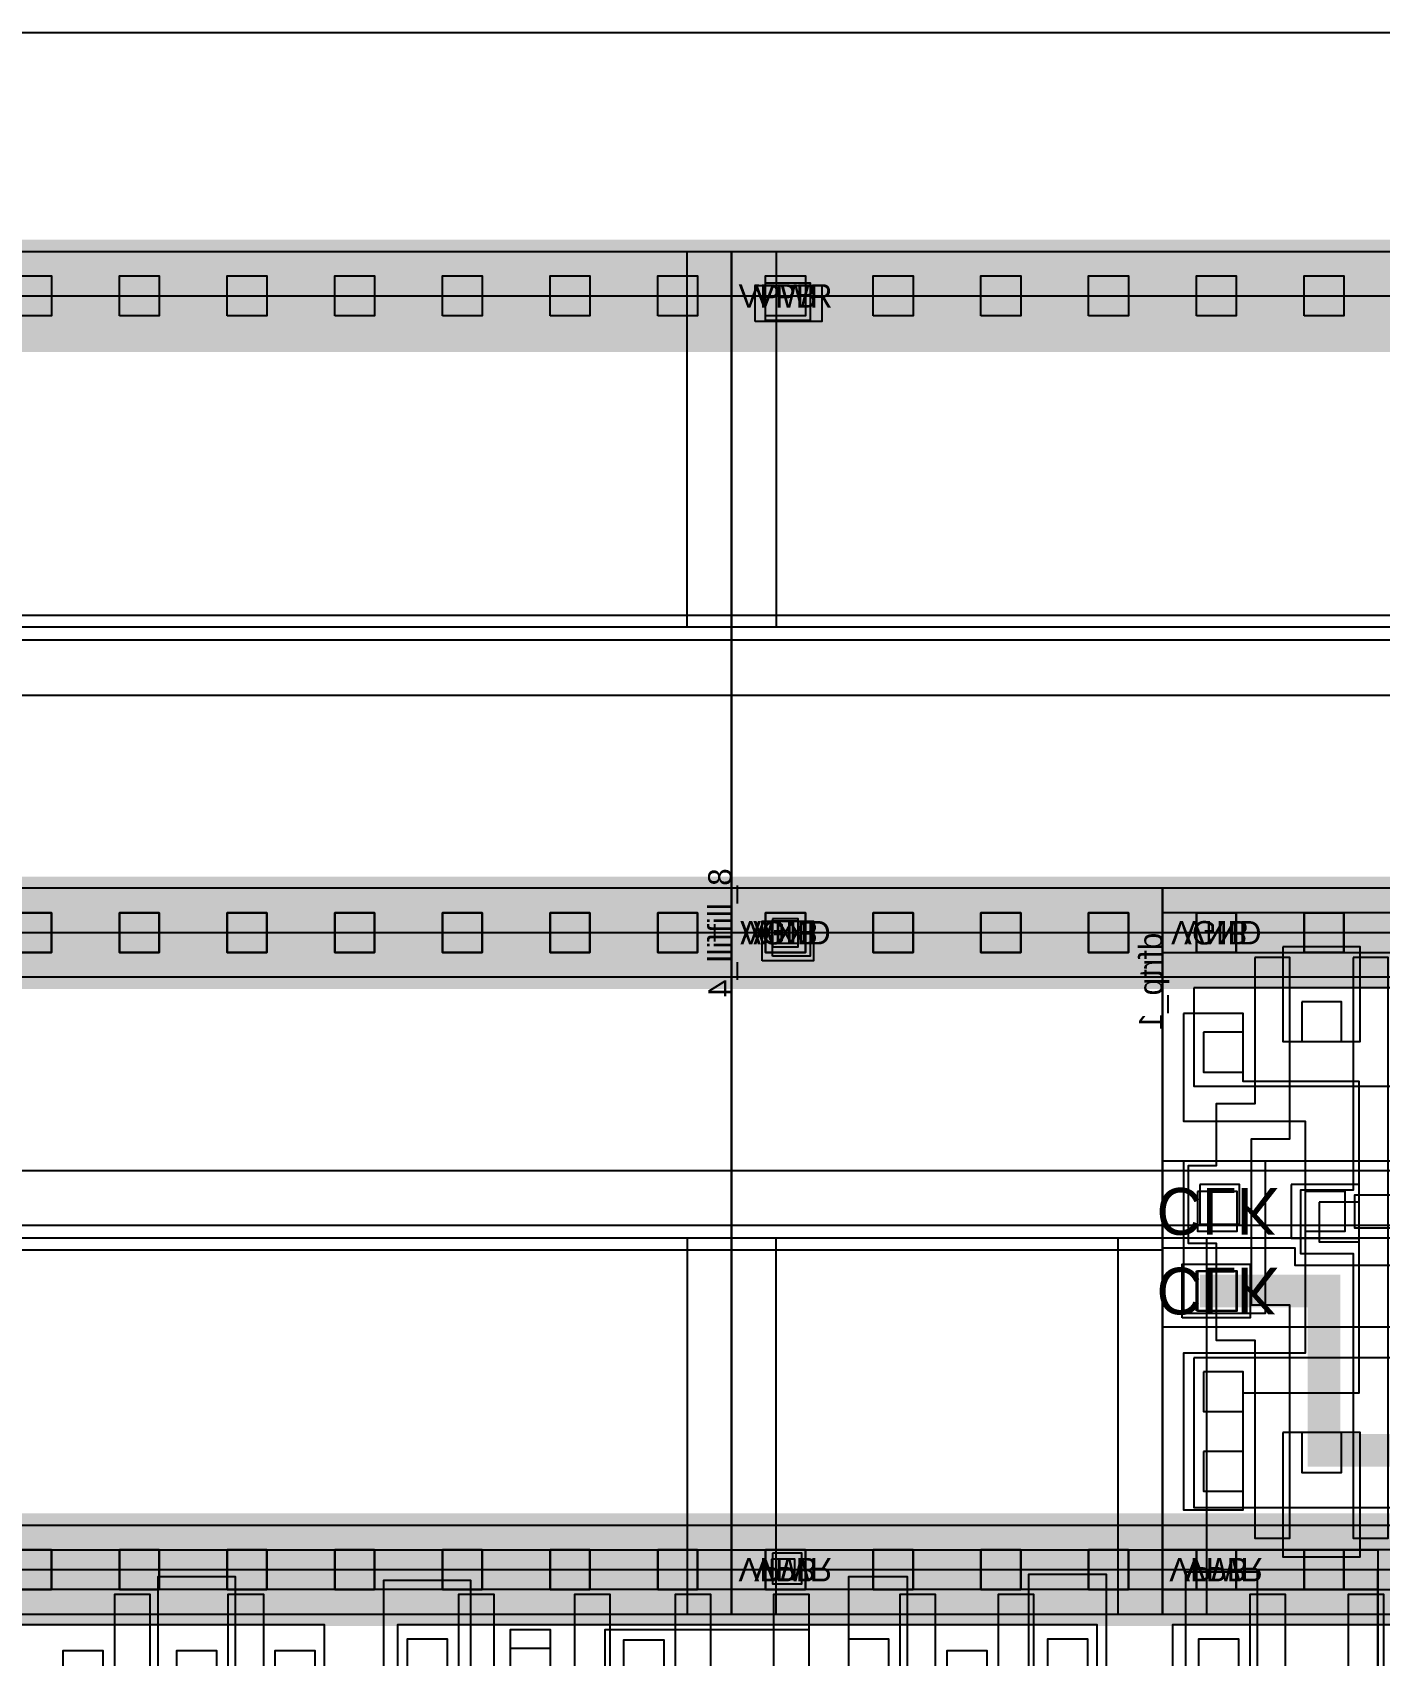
# Model space of a CAD drawing. Extents: x 0 to 50.5, y 0 to 99.5.
# Drawn here: x 5.75 to 11.51, y 92.11 to 99.05 of the extents above; entities that cross this region are included whole.
import ezdxf
from ezdxf.enums import TextEntityAlignment as Align

# ---------------------------------------------------------------- set-up
doc = ezdxf.new("R2010")
doc.units = 0
for name, color, linetype in [('L122D16', 13, 'CONTINUOUS'), ('L235D4', 32, 'CONTINUOUS'), ('L236D0', 12, 'CONTINUOUS'), ('L64D16', 14, 'CONTINUOUS'), ('L64D20', 26, 'CONTINUOUS'), ('L64D5', 19, 'CONTINUOUS'), ('L64D59', 18, 'CONTINUOUS'), ('L65D20', 22, 'CONTINUOUS'), ('L66D20', 16, 'CONTINUOUS'), ('L66D44', 21, 'CONTINUOUS'), ('L67D16', 29, 'CONTINUOUS'), ('L67D20', 8, 'CONTINUOUS'), ('L67D44', 9, 'CONTINUOUS'), ('L67D5', 17, 'CONTINUOUS'), ('L68D16', 15, 'CONTINUOUS'), ('L68D20', 6, 'CONTINUOUS'), ('L68D5', 20, 'CONTINUOUS'), ('L78D44', 24, 'CONTINUOUS'), ('L81D4', 28, 'CONTINUOUS'), ('L83D44', 30, 'CONTINUOUS'), ('L93D44', 25, 'CONTINUOUS'), ('L94D20', 27, 'CONTINUOUS'), ('L95D20', 23, 'CONTINUOUS')]:
    doc.layers.add(name, color=color, linetype=linetype)

# ---------------------------------------------------------------- blocks, each defined once
blk = doc.blocks.new('VIA_L1M1_PR_MR')
at = {"layer": 'L67D20'}
blk.add_lwpolyline([(-0.085, -0.085), (-0.085, 0.085), (0.085, 0.085), (0.085, -0.085)], close=True, dxfattribs=at)
at = {"layer": 'L67D44'}
blk.add_lwpolyline([(-0.085, -0.085), (-0.085, 0.085), (0.085, 0.085), (0.085, -0.085)], close=True, dxfattribs=at)
at = {"layer": 'L68D20'}
blk.add_lwpolyline([(-0.145, -0.115), (-0.145, 0.115), (0.145, 0.115), (0.145, -0.115)], close=True, dxfattribs=at)
blk = doc.blocks.new('sky130_fd_sc_hd__dfrtp_1')
at = {"layer": 'L122D16'}
blk.add_lwpolyline([(0.145, -0.085), (0.145, 0.085), (0.315, 0.085), (0.315, -0.085)], close=True, dxfattribs=at)
at = {"layer": 'L236D0'}
blk.add_lwpolyline([(0, 0), (0, 2.72), (9.2, 2.72), (9.2, 0)], close=True, dxfattribs=at)
at = {"layer": 'L64D16'}
blk.add_lwpolyline([(0.145, 2.635), (0.145, 2.805), (0.315, 2.805), (0.315, 2.635)], close=True, dxfattribs=at)
at = {"layer": 'L64D20'}
blk.add_lwpolyline([(-0.19, 1.305), (-0.19, 2.91), (9.39, 2.91), (9.39, 1.305)], close=True, dxfattribs=at)
at = {"layer": 'L65D20'}
for points in [[(0.135, 1.815), (0.135, 2.455), (1.225, 2.455), (1.225, 1.815)], [(0.135, 0.235), (0.135, 0.655), (1.225, 0.655), (1.225, 0.235)]]:
    blk.add_lwpolyline(points, close=True, dxfattribs=at)
at = {"layer": 'L66D20'}
for points in [[(0.395, 0.105), (0.395, 0.73), (0.23, 0.73), (0.23, 0.995), (0.11, 0.995), (0.11, 1.325), (0.23, 1.325), (0.23, 1.74), (0.395, 1.74), (0.395, 2.585), (0.545, 2.585), (0.545, 1.59), (0.38, 1.59), (0.38, 0.88), (0.545, 0.88), (0.545, 0.105)], [(0.815, 0.105), (0.815, 1.1), (0.59, 1.1), (0.59, 1.37), (0.815, 1.37), (0.815, 2.585), (0.965, 2.585), (0.965, 0.105)]]:
    blk.add_lwpolyline(points, close=True, dxfattribs=at)
at = {"layer": 'L66D44'}
for points in [[(0.175, 2.215), (0.175, 2.385), (0.345, 2.385), (0.345, 2.215)], [(0.595, 2.135), (0.595, 2.305), (0.765, 2.305), (0.765, 2.135)], [(0.175, 1.875), (0.175, 2.045), (0.345, 2.045), (0.345, 1.875)], [(0.67, 1.15), (0.67, 1.32), (0.84, 1.32), (0.84, 1.15)], [(0.16, 1.075), (0.16, 1.245), (0.33, 1.245), (0.33, 1.075)], [(0.175, 0.425), (0.175, 0.595), (0.345, 0.595), (0.345, 0.425)], [(0.595, 0.295), (0.595, 0.465), (0.765, 0.465), (0.765, 0.295)]]:
    blk.add_lwpolyline(points, close=True, dxfattribs=at)
at = {"layer": 'L67D16'}
for points in [[(0.15, 1.445), (0.15, 1.615), (0.32, 1.615), (0.32, 1.445)], [(0.15, 1.105), (0.15, 1.275), (0.32, 1.275), (0.32, 1.105)]]:
    blk.add_lwpolyline(points, close=True, dxfattribs=at)
at = {"layer": 'L67D20'}
for points in [[(1.85, 2.175), (1.85, 2.635), (0, 2.635), (0, 2.805), (9.2, 2.805), (9.2, 2.635), (2.1, 2.635), (2.1, 2.175)], [(0.515, 2.135), (0.515, 2.665), (0.845, 2.665), (0.845, 2.135)], [(0.09, 0.345), (0.09, 0.805), (0.61, 0.805), (0.61, 1.795), (0.09, 1.795), (0.09, 2.465), (0.345, 2.465), (0.345, 1.965), (0.84, 1.965), (0.84, 0.635), (0.345, 0.635), (0.345, 0.345)], [(0.09, 0.975), (0.09, 1.625), (0.44, 1.625), (0.44, 0.975)], [(0.515, 0.06), (0.515, 0.465), (0.845, 0.465), (0.845, 0.06)], [(0, -0.085), (0, 0.085), (9.2, 0.085), (9.2, -0.085)]]:
    blk.add_lwpolyline(points, close=True, dxfattribs=at)
at = {"layer": 'L67D44'}
for points in [[(0.145, 2.635), (0.145, 2.805), (0.315, 2.805), (0.315, 2.635)], [(0.605, 2.635), (0.605, 2.805), (0.775, 2.805), (0.775, 2.635)], [(0.61, 1.105), (0.61, 1.275), (0.78, 1.275), (0.78, 1.105)], [(0.145, -0.085), (0.145, 0.085), (0.315, 0.085), (0.315, -0.085)], [(0.605, -0.085), (0.605, 0.085), (0.775, 0.085), (0.775, -0.085)]]:
    blk.add_lwpolyline(points, close=True, dxfattribs=at)
at = {"layer": 'L68D16'}
for points in [[(0.145, 2.635), (0.145, 2.805), (0.315, 2.805), (0.315, 2.635)], [(0.145, -0.085), (0.145, 0.085), (0.315, 0.085), (0.315, -0.085)]]:
    blk.add_lwpolyline(points, close=True, dxfattribs=at)
at = {"layer": 'L68D20', "const_width": 0.48}
for points in [[(0, 2.72), (9.2, 2.72)], [(0, 0), (9.2, 0)]]:
    blk.add_lwpolyline(points, dxfattribs=at)
at = {"layer": 'L68D20'}
for points in [[(0.55, 1.075), (0.55, 1.305), (0.84, 1.305), (0.84, 1.075)], [(2.385, 1.075), (2.385, 1.12), (0.82, 1.12), (0.82, 1.26), (2.385, 1.26), (2.385, 1.305), (2.675, 1.305), (2.675, 1.26), (6.045, 1.26), (6.045, 1.12), (2.675, 1.12), (2.675, 1.075)]]:
    blk.add_lwpolyline(points, close=True, dxfattribs=at)
at = {"layer": 'L78D44'}
blk.add_lwpolyline([(0, 1.25), (0, 2.72), (9.2, 2.72), (9.2, 1.25)], close=True, dxfattribs=at)
at = {"layer": 'L81D4'}
blk.add_lwpolyline([(0, 0), (0, 2.72), (9.2, 2.72), (9.2, 0)], close=True, dxfattribs=at)
at = {"layer": 'L93D44'}
blk.add_lwpolyline([(0, -0.19), (0, 1.015), (9.2, 1.015), (9.2, -0.19)], close=True, dxfattribs=at)
at = {"layer": 'L94D20'}
blk.add_lwpolyline([(8.155, 1.355), (8.155, 1.935), (5.825, 1.935), (5.825, 1.515), (4.885, 1.515), (4.885, 1.935), (1.35, 1.935), (1.35, 1.685), (0, 1.685), (0, 2.91), (9.2, 2.91), (9.2, 1.355)], close=True, dxfattribs=at)
at = {"layer": 'L95D20'}
blk.add_lwpolyline([(1.425, 0.975), (0, 0.975), (0, 1.345), (0.565, 1.345), (0.565, 1.42), (1.6, 1.42)], dxfattribs=at)
at = {"layer": 'L64D5'}
blk.add_text('VPB', height=0.1, dxfattribs=at).set_placement((0.23, 2.72), align=Align.MIDDLE_CENTER)
at = {"layer": 'L64D59'}
blk.add_text('VNB', height=0.1, dxfattribs=at).set_placement((0.23, 0), align=Align.MIDDLE_CENTER)
at = {"layer": 'L67D5'}
for p in [(0.235, 1.53), (0.235, 1.19)]:
    blk.add_text('CLK', height=0.2, dxfattribs=at).set_placement(p, align=Align.MIDDLE_CENTER)
at = {"layer": 'L68D5'}
for s, p in [('VPWR', (0.23, 2.72)), ('VGND', (0.23, 0))]:
    blk.add_text(s, height=0.1, dxfattribs=at).set_placement(p, align=Align.MIDDLE_CENTER)
at = {"layer": 'L83D44'}
blk.add_text('dfrtp_1', height=0.1, rotation=90, dxfattribs=at).set_placement((0, 0))
blk = doc.blocks.new('sky130_fd_sc_hd__fill_4')
at = {"layer": 'L122D16'}
blk.add_lwpolyline([(0.175, -0.06), (0.175, 0.06), (0.285, 0.06), (0.285, -0.06)], close=True, dxfattribs=at)
at = {"layer": 'L64D16'}
blk.add_lwpolyline([(0.175, 2.65), (0.175, 2.78), (0.3, 2.78), (0.3, 2.65)], close=True, dxfattribs=at)
at = {"layer": 'L64D20'}
blk.add_lwpolyline([(-0.19, 1.305), (-0.19, 2.91), (2.03, 2.91), (2.03, 1.305)], close=True, dxfattribs=at)
at = {"layer": 'L67D20', "const_width": 0.17}
for points in [[(0, 2.72), (1.84, 2.72)], [(0, 0), (1.84, 0)]]:
    blk.add_lwpolyline(points, dxfattribs=at)
at = {"layer": 'L67D44'}
for points in [[(0.145, 2.635), (0.145, 2.805), (0.315, 2.805), (0.315, 2.635)], [(0.605, 2.635), (0.605, 2.805), (0.775, 2.805), (0.775, 2.635)], [(1.065, 2.635), (1.065, 2.805), (1.235, 2.805), (1.235, 2.635)], [(1.525, 2.635), (1.525, 2.805), (1.695, 2.805), (1.695, 2.635)], [(0.145, -0.085), (0.145, 0.085), (0.315, 0.085), (0.315, -0.085)], [(0.605, -0.085), (0.605, 0.085), (0.775, 0.085), (0.775, -0.085)], [(1.065, -0.085), (1.065, 0.085), (1.235, 0.085), (1.235, -0.085)], [(1.525, -0.085), (1.525, 0.085), (1.695, 0.085), (1.695, -0.085)]]:
    blk.add_lwpolyline(points, close=True, dxfattribs=at)
at = {"layer": 'L68D16'}
for points in [[(0.17, 2.675), (0.17, 2.76), (0.27, 2.76), (0.27, 2.675)], [(0.17, -0.05), (0.17, 0.045), (0.285, 0.045), (0.285, -0.05)]]:
    blk.add_lwpolyline(points, close=True, dxfattribs=at)
at = {"layer": 'L68D20', "const_width": 0.48}
for points in [[(0, 2.72), (1.84, 2.72)], [(0, 0), (1.84, 0)]]:
    blk.add_lwpolyline(points, dxfattribs=at)
at = {"layer": 'L78D44'}
blk.add_lwpolyline([(0, 1.25), (0, 2.72), (1.84, 2.72), (1.84, 1.25)], close=True, dxfattribs=at)
at = {"layer": 'L81D4'}
blk.add_lwpolyline([(0, 0), (0, 2.72), (1.84, 2.72), (1.84, 0)], close=True, dxfattribs=at)
at = {"layer": 'L93D44'}
blk.add_lwpolyline([(0, -0.19), (0, 1.015), (1.84, 1.015), (1.84, -0.19)], close=True, dxfattribs=at)
at = {"layer": 'L94D20'}
blk.add_lwpolyline([(0, 1.355), (0, 2.91), (1.84, 2.91), (1.84, 1.355)], close=True, dxfattribs=at)
at = {"layer": 'L64D5'}
blk.add_text('VPB', height=0.1, dxfattribs=at).set_placement((0.23, 2.72), align=Align.MIDDLE_CENTER)
at = {"layer": 'L64D59'}
blk.add_text('VNB', height=0.1, dxfattribs=at).set_placement((0.23, 0), align=Align.MIDDLE_CENTER)
at = {"layer": 'L68D5'}
for s, p in [('VPWR', (0.23, 2.72)), ('VGND', (0.23, 0))]:
    blk.add_text(s, height=0.1, dxfattribs=at).set_placement(p, align=Align.MIDDLE_CENTER)
at = {"layer": 'L83D44'}
blk.add_text('fill_4', height=0.1, rotation=90, dxfattribs=at).set_placement((0, 0))
blk = doc.blocks.new('sky130_fd_sc_hd__fill_8')
at = {"layer": 'L122D16'}
blk.add_lwpolyline([(0.13, -0.12), (0.13, 0.05), (0.35, 0.05), (0.35, -0.12)], close=True, dxfattribs=at)
at = {"layer": 'L64D16'}
blk.add_lwpolyline([(0.1, 2.61), (0.1, 2.765), (0.385, 2.765), (0.385, 2.61)], close=True, dxfattribs=at)
at = {"layer": 'L64D20'}
blk.add_lwpolyline([(-0.19, 1.305), (-0.19, 2.91), (3.87, 2.91), (3.87, 1.305)], close=True, dxfattribs=at)
at = {"layer": 'L67D20', "const_width": 0.17}
for points in [[(0, 2.72), (3.68, 2.72)], [(0, 0), (3.68, 0)]]:
    blk.add_lwpolyline(points, dxfattribs=at)
at = {"layer": 'L67D44'}
for points in [[(0.145, 2.635), (0.145, 2.805), (0.315, 2.805), (0.315, 2.635)], [(0.605, 2.635), (0.605, 2.805), (0.775, 2.805), (0.775, 2.635)], [(1.065, 2.635), (1.065, 2.805), (1.235, 2.805), (1.235, 2.635)], [(1.525, 2.635), (1.525, 2.805), (1.695, 2.805), (1.695, 2.635)], [(1.985, 2.635), (1.985, 2.805), (2.155, 2.805), (2.155, 2.635)], [(2.445, 2.635), (2.445, 2.805), (2.615, 2.805), (2.615, 2.635)], [(2.905, 2.635), (2.905, 2.805), (3.075, 2.805), (3.075, 2.635)], [(3.365, 2.635), (3.365, 2.805), (3.535, 2.805), (3.535, 2.635)], [(0.145, -0.085), (0.145, 0.085), (0.315, 0.085), (0.315, -0.085)], [(0.605, -0.085), (0.605, 0.085), (0.775, 0.085), (0.775, -0.085)], [(1.065, -0.085), (1.065, 0.085), (1.235, 0.085), (1.235, -0.085)], [(1.525, -0.085), (1.525, 0.085), (1.695, 0.085), (1.695, -0.085)], [(1.985, -0.085), (1.985, 0.085), (2.155, 0.085), (2.155, -0.085)], [(2.445, -0.085), (2.445, 0.085), (2.615, 0.085), (2.615, -0.085)], [(2.905, -0.085), (2.905, 0.085), (3.075, 0.085), (3.075, -0.085)], [(3.365, -0.085), (3.365, 0.085), (3.535, 0.085), (3.535, -0.085)]]:
    blk.add_lwpolyline(points, close=True, dxfattribs=at)
at = {"layer": 'L68D16'}
for points in [[(0.145, 2.615), (0.145, 2.775), (0.335, 2.775), (0.335, 2.615)], [(0.175, -0.1), (0.175, 0.05), (0.335, 0.05), (0.335, -0.1)]]:
    blk.add_lwpolyline(points, close=True, dxfattribs=at)
at = {"layer": 'L68D20', "const_width": 0.48}
for points in [[(0, 2.72), (3.68, 2.72)], [(0, 0), (3.68, 0)]]:
    blk.add_lwpolyline(points, dxfattribs=at)
at = {"layer": 'L78D44'}
blk.add_lwpolyline([(0, 1.25), (0, 2.72), (3.68, 2.72), (3.68, 1.25)], close=True, dxfattribs=at)
at = {"layer": 'L81D4'}
blk.add_lwpolyline([(0, 0), (0, 2.72), (3.68, 2.72), (3.68, 0)], close=True, dxfattribs=at)
at = {"layer": 'L93D44'}
blk.add_lwpolyline([(0, -0.19), (0, 1.015), (3.68, 1.015), (3.68, -0.19)], close=True, dxfattribs=at)
at = {"layer": 'L94D20'}
blk.add_lwpolyline([(0, 1.355), (0, 2.91), (3.68, 2.91), (3.68, 1.355)], close=True, dxfattribs=at)
at = {"layer": 'L64D5'}
blk.add_text('VPB', height=0.1, dxfattribs=at).set_placement((0.23, 2.72), align=Align.MIDDLE_CENTER)
at = {"layer": 'L64D59'}
blk.add_text('VNB', height=0.1, dxfattribs=at).set_placement((0.23, 0), align=Align.MIDDLE_CENTER)
at = {"layer": 'L68D5'}
for s, p in [('VPWR', (0.23, 2.72)), ('VGND', (0.23, 0))]:
    blk.add_text(s, height=0.1, dxfattribs=at).set_placement(p, align=Align.MIDDLE_CENTER)
at = {"layer": 'L83D44'}
blk.add_text('fill_8', height=0.1, rotation=90, dxfattribs=at).set_placement((0, 0))
blk = doc.blocks.new('sky130_fd_sc_hd__dfrtp_2')
at = {"layer": 'L236D0'}
blk.add_lwpolyline([(0, 0), (0, 2.72), (9.66, 2.72), (9.66, 0)], close=True, dxfattribs=at)
at = {"layer": 'L64D20'}
blk.add_lwpolyline([(-0.19, 1.305), (-0.19, 2.91), (9.85, 2.91), (9.85, 1.305)], close=True, dxfattribs=at)
at = {"layer": 'L65D20'}
for points in [[(3.305, 2.065), (3.305, 2.485), (4.7, 2.485), (4.7, 2.065)], [(5.015, 1.645), (5.015, 2.485), (8, 2.485), (8, 2.065), (5.695, 2.065), (5.695, 1.645)], [(8.405, 1.485), (8.405, 1.845), (8.325, 1.845), (8.325, 2.485), (9.485, 2.485), (9.485, 1.485)]]:
    blk.add_lwpolyline(points, close=True, dxfattribs=at)
at = {"layer": 'L66D20'}
for points in [[(3.805, 1.76), (3.805, 2.615), (3.955, 2.615), (3.955, 1.76)], [(4.29, 1.055), (4.29, 2.615), (4.44, 2.615), (4.44, 1.055)], [(4.895, 0.105), (4.895, 1.005), (4.715, 1.005), (4.715, 1.335), (4.895, 1.335), (4.895, 1.57), (5.275, 1.57), (5.275, 2.615), (5.425, 2.615), (5.425, 1.42), (5.045, 1.42), (5.045, 0.105)], [(5.935, 0.105), (5.935, 1.185), (5.875, 1.185), (5.875, 1.245), (5.77, 1.245), (5.77, 2.615), (5.92, 2.615), (5.92, 1.395), (6.02, 1.395), (6.02, 1.335), (6.085, 1.335), (6.085, 1.275), (6.205, 1.275), (6.205, 0.945), (6.085, 0.945), (6.085, 0.105)], [(6.13, 1.575), (6.13, 1.905), (6.2, 1.905), (6.2, 2.615), (6.35, 2.615), (6.35, 1.905), (6.4, 1.905), (6.4, 1.575)], [(6.415, 0.105), (6.415, 0.965), (6.62, 0.965), (6.62, 2.615), (6.77, 2.615), (6.77, 1.145), (6.925, 1.145), (6.925, 0.815), (6.565, 0.815), (6.565, 0.105)], [(7.16, 0.105), (7.16, 0.955), (7.135, 0.955), (7.135, 1.285), (7.16, 1.285), (7.16, 2.615), (7.31, 2.615), (7.31, 1.285), (7.405, 1.285), (7.405, 0.955), (7.31, 0.955), (7.31, 0.105)], [(7.615, 0.105), (7.615, 1.495), (7.52, 1.495), (7.52, 1.825), (7.58, 1.825), (7.58, 2.615), (7.73, 2.615), (7.73, 1.825), (7.79, 1.825), (7.79, 1.495), (7.765, 1.495), (7.765, 0.105)], [(8.655, 0.105), (8.655, 0.995), (8.51, 0.995), (8.51, 1.325), (8.655, 1.325), (8.655, 2.615), (8.805, 2.615), (8.805, 1.325), (9.075, 1.325), (9.075, 2.615), (9.225, 2.615), (9.225, 0.105), (9.075, 0.105), (9.075, 0.995), (8.805, 0.995), (8.805, 0.105)]]:
    blk.add_lwpolyline(points, close=True, dxfattribs=at)
at = {"layer": 'L66D44'}
for points in [[(4.07, 2.205), (4.07, 2.375), (4.24, 2.375), (4.24, 2.205)], [(5.055, 2.255), (5.055, 2.425), (5.225, 2.425), (5.225, 2.255)], [(5.495, 2.215), (5.495, 2.385), (5.665, 2.385), (5.665, 2.215)], [(5.98, 2.25), (5.98, 2.42), (6.15, 2.42), (6.15, 2.25)], [(6.94, 2.255), (6.94, 2.425), (7.11, 2.425), (7.11, 2.255)], [(7.79, 2.255), (7.79, 2.425), (7.96, 2.425), (7.96, 2.255)], [(8.435, 2.255), (8.435, 2.425), (8.605, 2.425), (8.605, 2.255)]]:
    blk.add_lwpolyline(points, close=True, dxfattribs=at)
at = {"layer": 'L67D20'}
for points in [[(1.85, 2.175), (1.85, 2.635), (0, 2.635), (0, 2.805), (9.2, 2.805), (9.2, 2.635), (2.1, 2.635), (2.1, 2.175)], [(8.38, 1.495), (8.38, 2.71), (8.685, 2.71), (8.685, 1.495)], [(3.99, 2.205), (3.99, 2.69), (4.32, 2.69), (4.32, 2.205)], [(4.955, 2.175), (4.955, 2.675), (5.325, 2.675), (5.325, 2.175)], [(6.94, 2.175), (6.94, 2.69), (7.19, 2.69), (7.19, 2.175)], [(7.71, 2.255), (7.71, 2.7), (8.04, 2.7), (8.04, 2.255)], [(5.015, 0.275), (5.015, 0.835), (5.105, 0.835), (5.105, 2.005), (5.495, 2.005), (5.495, 2.465), (5.665, 2.465), (5.665, 1.835), (5.275, 1.835), (5.275, 0.445), (5.365, 0.445), (5.365, 0.275)], [(5.585, 0.255), (5.585, 0.535), (6.365, 0.535), (6.365, 1.485), (6.6, 1.485), (6.6, 2.125), (5.9, 2.125), (5.9, 2.465), (6.77, 2.465), (6.77, 1.745), (7.82, 1.745), (7.82, 1.575), (6.77, 1.575), (6.77, 1.315), (6.535, 1.315), (6.535, 0.255)], [(3.585, 1.865), (3.585, 2.375), (3.755, 2.375), (3.755, 2.035), (4.49, 2.035), (4.49, 2.375), (4.66, 2.375), (4.66, 1.865)], [(7.065, 0.295), (7.065, 0.695), (6.705, 0.695), (6.705, 1.145), (6.925, 1.145), (6.925, 0.865), (7.235, 0.865), (7.235, 0.465), (7.815, 0.465), (7.815, 1.295), (7.99, 1.295), (7.99, 1.915), (7.36, 1.915), (7.36, 2.375), (7.53, 2.375), (7.53, 2.085), (8.16, 2.085), (8.16, 1.325), (8.73, 1.325), (8.73, 0.995), (8.14, 0.995), (8.14, 0.82), (8.135, 0.82), (8.135, 0.295)]]:
    blk.add_lwpolyline(points, close=True, dxfattribs=at)
at = {"layer": 'L67D20', "const_width": 0.17}
blk.add_lwpolyline([(9.2, 2.72), (9.66, 2.72)], dxfattribs=at)
at = {"layer": 'L67D44'}
for points in [[(3.365, 2.635), (3.365, 2.805), (3.535, 2.805), (3.535, 2.635)], [(3.825, 2.635), (3.825, 2.805), (3.995, 2.805), (3.995, 2.635)], [(4.285, 2.635), (4.285, 2.805), (4.455, 2.805), (4.455, 2.635)], [(4.745, 2.635), (4.745, 2.805), (4.915, 2.805), (4.915, 2.635)], [(5.205, 2.635), (5.205, 2.805), (5.375, 2.805), (5.375, 2.635)], [(5.665, 2.635), (5.665, 2.805), (5.835, 2.805), (5.835, 2.635)], [(6.125, 2.635), (6.125, 2.805), (6.295, 2.805), (6.295, 2.635)], [(6.585, 2.635), (6.585, 2.805), (6.755, 2.805), (6.755, 2.635)], [(7.045, 2.635), (7.045, 2.805), (7.215, 2.805), (7.215, 2.635)], [(7.505, 2.635), (7.505, 2.805), (7.675, 2.805), (7.675, 2.635)], [(7.965, 2.635), (7.965, 2.805), (8.135, 2.805), (8.135, 2.635)], [(8.425, 2.635), (8.425, 2.805), (8.595, 2.805), (8.595, 2.635)], [(8.885, 2.635), (8.885, 2.805), (9.055, 2.805), (9.055, 2.635)]]:
    blk.add_lwpolyline(points, close=True, dxfattribs=at)
at = {"layer": 'L68D20', "const_width": 0.48}
for points in [[(0, 2.72), (9.2, 2.72)], [(9.2, 2.72), (9.66, 2.72)]]:
    blk.add_lwpolyline(points, dxfattribs=at)
at = {"layer": 'L78D44'}
for points in [[(0, 1.25), (0, 2.72), (9.2, 2.72), (9.2, 1.25)], [(9.2, 1.25), (9.2, 2.72), (9.66, 2.72), (9.66, 1.25)]]:
    blk.add_lwpolyline(points, close=True, dxfattribs=at)
at = {"layer": 'L81D4'}
blk.add_lwpolyline([(0, 0), (0, 2.72), (9.66, 2.72), (9.66, 0)], close=True, dxfattribs=at)
at = {"layer": 'L94D20'}
blk.add_lwpolyline([(8.155, 1.355), (8.155, 1.935), (5.825, 1.935), (5.825, 1.515), (4.885, 1.515), (4.885, 1.935), (1.35, 1.935), (1.35, 1.685), (0, 1.685), (0, 2.91), (9.66, 2.91), (9.66, 1.355)], close=True, dxfattribs=at)

msp = doc.modelspace()

# ---------------------------------------------------------------- linework, layer by layer
at = {"layer": 'L235D4'}
msp.add_lwpolyline([(0, 0), (0, 99.045), (50.525, 99.045), (50.525, 0)], close=True, dxfattribs=at)
at = {"layer": 'L68D20'}
for points, const_width in [([(1.38, 97.92), (49.22, 97.92)], 0.48), ([(1.38, 95.2), (49.22, 95.2)], 0.48), ([(11.27, 92.92), (11.27, 93.74)], 0.14), ([(10.74, 93.67), (11.34, 93.67)], 0.14), ([(11.2, 92.99), (13.18, 92.99)], 0.14), ([(1.38, 92.48), (49.22, 92.48)], 0.48)]:
    msp.add_lwpolyline(points, dxfattribs=dict(at, const_width=const_width))

# ---------------------------------------------------------------- block references
for name, p in [('sky130_fd_sc_hd__fill_8', (5.06, 95.2)), ('sky130_fd_sc_hd__fill_8', (8.74, 95.2)), ('VIA_L1M1_PR_MR', (10.81, 93.67)), ('sky130_fd_sc_hd__dfrtp_2', (2.3, 89.76))]:
    msp.add_blockref(name, p)
at = {"yscale": -1}
for name, p in [('sky130_fd_sc_hd__fill_8', (5.06, 95.2)), ('sky130_fd_sc_hd__fill_4', (8.74, 95.2)), ('sky130_fd_sc_hd__dfrtp_1', (10.58, 95.2))]:
    msp.add_blockref(name, p, dxfattribs=at)

doc.saveas('drawing.dxf')
